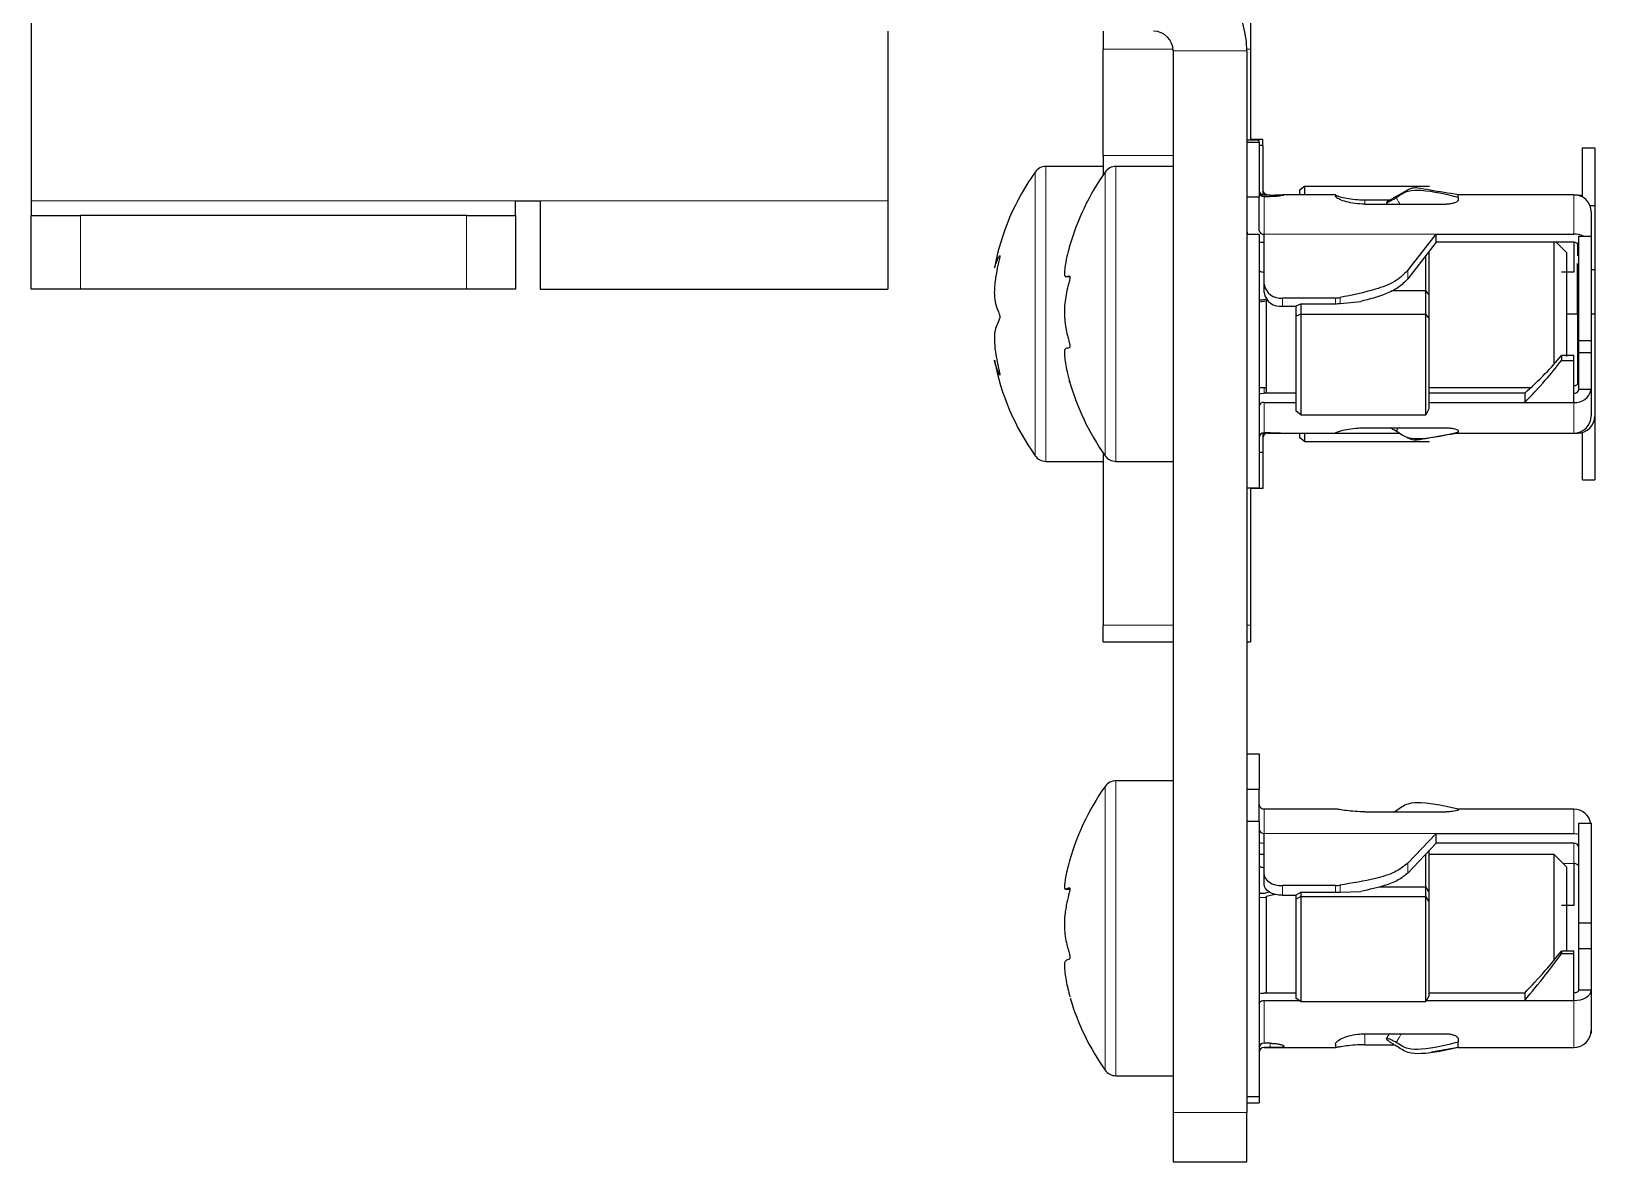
# Model space of a CAD drawing. Header units: millimetres. Extents: x -656 to 1253, y 650 to 1898.
# Drawn here: x 92.8 to 156.4, y 649.6 to 695.6 of the extents above; entities that cross this region are included whole.
import ezdxf

# ---------------------------------------------------------------- set-up
doc = ezdxf.new("R2010")
doc.units = ezdxf.units.MM

msp = doc.modelspace()

# ---------------------------------------------------------------- linework, layer by layer
at = {"color": 7, "linetype": 'Continuous', "lineweight": 25}
for p, q in [((92.835, 702.131), (92.835, 688.731)), ((142.435, 699.525), (142.435, 694.908)), ((127.685, 695.631), (127.685, 688.731)), ((136.435, 695.631), (136.435, 694.908)), ((136.435, 690.578), (136.435, 694.908)), ((139.285, 694.831), (139.285, 651.631)), ((142.285, 694.831), (142.285, 651.631)), ((142.435, 694.908), (142.435, 691.209)), ((142.285, 691.209), (142.785, 691.209)), ((142.285, 691.113), (142.785, 691.113)), ((142.935, 691.231), (142.435, 691.231)), ((142.785, 691.113), (142.785, 691.209)), ((142.785, 691.113), (142.785, 688.884)), ((142.935, 690.989), (142.785, 690.989)), ((142.935, 690.989), (142.935, 691.231)), ((142.935, 690.989), (142.935, 688.972)), ((155.935, 690.889), (156.435, 690.889)), ((155.935, 688.887), (155.935, 690.889)), ((156.435, 690.889), (156.435, 688.547)), ((136.435, 690.131), (134.11, 690.131)), ((136.435, 690.578), (136.435, 689.783)), ((139.285, 690.131), (136.96, 690.131)), ((142.785, 688.884), (142.285, 688.884)), ((142.785, 687.512), (142.785, 688.884)), ((143.235, 688.966), (142.985, 688.966)), ((143.235, 688.9), (142.985, 688.9)), ((143.135, 688.966), (143.135, 688.981)), ((143.135, 688.981), (143.194, 688.981)), ((145.885, 688.981), (143.752, 688.981)), ((143.785, 688.978), (143.785, 688.97)), ((144.435, 689.182), (144.635, 689.324)), ((144.435, 688.981), (144.435, 689.182)), ((144.635, 689.324), (144.635, 688.981)), ((144.635, 689.324), (149.72, 689.324)), ((145.885, 688.981), (145.885, 688.926)), ((148.813, 689.16), (148.361, 688.91)), ((155.585, 688.981), (150.885, 688.981)), ((150.885, 688.867), (150.885, 688.981)), ((150.885, 688.867), (150.885, 688.768)), ((155.585, 688.981), (155.735, 688.981)), ((92.835, 688.731), (92.835, 688.131)), ((112.535, 688.131), (112.535, 688.731)), ((112.535, 688.731), (113.535, 688.731)), ((113.535, 688.731), (113.535, 685.131)), ((127.685, 688.731), (127.685, 685.131)), ((147.085, 688.769), (148.116, 688.769)), ((147.085, 688.596), (150.385, 688.596)), ((147.958, 688.659), (147.958, 688.661)), ((147.958, 688.659), (147.993, 688.596)), ((156.233, 688.547), (156.435, 688.547)), ((156.285, 688.281), (156.285, 687.299)), ((156.435, 688.547), (156.435, 685.937)), ((92.835, 685.131), (92.835, 688.131)), ((92.835, 688.131), (94.835, 688.131)), ((110.535, 688.131), (94.835, 688.131)), ((110.535, 688.131), (112.535, 688.131)), ((112.535, 688.131), (112.535, 685.131)), ((142.785, 687.357), (142.285, 687.357)), ((142.785, 687.357), (142.785, 677.053)), ((142.985, 685.335), (142.985, 687.378)), ((148.83, 685.892), (149.985, 687.378)), ((149.985, 687.043), (148.83, 685.557)), ((149.985, 687.043), (149.985, 687.378)), ((149.985, 687.378), (155.585, 687.378)), ((155.585, 687.043), (149.985, 687.043)), ((154.785, 686.781), (154.785, 687.043)), ((155.285, 686.631), (154.873, 687.043)), ((155.785, 687.299), (156.285, 687.299)), ((155.785, 683.052), (155.785, 687.299)), ((156.285, 687.299), (156.285, 683.052)), ((149.57, 685.08), (149.57, 686.508)), ((149.685, 686.657), (149.685, 684.926)), ((154.785, 682.087), (154.785, 686.781)), ((155.285, 686.631), (155.285, 686.339)), ((155.285, 686.339), (155.285, 682.401)), ((134.935, 685.647), (135.08, 685.647)), ((155.585, 685.83), (155.085, 685.83)), ((156.285, 685.937), (156.435, 685.937)), ((156.435, 685.937), (156.435, 684.131)), ((94.835, 685.131), (92.835, 685.131)), ((110.535, 685.131), (94.835, 685.131)), ((112.535, 685.131), (110.535, 685.131)), ((113.535, 685.131), (127.685, 685.131)), ((142.985, 685), (142.985, 685.335)), ((148.194, 685.08), (149.57, 685.08)), ((149.57, 684.12), (149.57, 685.08)), ((149.685, 684.926), (149.57, 685.08)), ((142.785, 684.627), (143.085, 684.664)), ((143.085, 684.679), (143.129, 684.69)), ((143.085, 680.899), (143.085, 684.679)), ((145.886, 684.777), (143.735, 684.777)), ((143.735, 684.443), (144.285, 684.443)), ((144.285, 684.456), (144.485, 684.545)), ((144.285, 684.036), (144.285, 684.456)), ((144.485, 684.545), (144.485, 684.12)), ((144.485, 684.545), (145.886, 684.545)), ((146.081, 684.555), (146.921, 684.64)), ((149.685, 684.926), (149.685, 683.975)), ((144.485, 684.12), (144.285, 684.036)), ((144.285, 680.166), (144.285, 684.036)), ((144.485, 684.12), (144.485, 680.03)), ((144.485, 684.12), (149.57, 684.12)), ((149.57, 680.03), (149.57, 684.12)), ((149.685, 683.975), (149.57, 684.12)), ((149.685, 683.975), (149.685, 680.265)), ((155.285, 684.131), (155.735, 684.131)), ((155.735, 684.131), (155.785, 684.131)), ((156.285, 684.131), (156.435, 684.131)), ((156.435, 684.131), (156.435, 679.981)), ((155.085, 682.433), (155.085, 682.238)), ((155.585, 682.433), (155.085, 682.433)), ((155.585, 682.238), (155.585, 682.433)), ((155.785, 683.052), (156.285, 683.052)), ((155.785, 682.564), (155.785, 683.052)), ((155.785, 682.564), (156.285, 682.564)), ((155.785, 681.048), (155.785, 682.564)), ((156.285, 683.052), (156.285, 682.564)), ((156.285, 682.564), (156.285, 681.048)), ((155.085, 682.238), (155.585, 682.238)), ((142.785, 681.131), (143.085, 681.131)), ((144.285, 680.899), (142.985, 680.899)), ((142.985, 680.528), (144.285, 680.528)), ((149.685, 681.131), (153.827, 681.131)), ((153.585, 680.899), (149.685, 680.899)), ((149.685, 680.528), (153.585, 680.528)), ((153.585, 680.899), (153.585, 680.528)), ((153.585, 680.528), (155.585, 680.528)), ((156.285, 681.048), (155.785, 681.048)), ((156.285, 681.048), (156.285, 679.981)), ((144.485, 680.03), (144.285, 680.166)), ((144.485, 680.03), (149.57, 680.03)), ((149.685, 680.265), (149.57, 680.03)), ((156.435, 679.981), (156.435, 677.373)), ((142.935, 679.29), (142.935, 678.498)), ((143.235, 679.296), (142.985, 679.296)), ((143.135, 679.281), (143.752, 679.281)), ((143.752, 679.281), (145.885, 679.281)), ((144.435, 679.081), (144.435, 679.281)), ((144.635, 679.281), (144.635, 678.938)), ((145.885, 679.287), (145.885, 679.281)), ((145.885, 679.281), (148.49, 679.281)), ((147.085, 679.494), (150.385, 679.494)), ((150.885, 679.372), (150.885, 679.312)), ((150.885, 679.281), (150.885, 679.312)), ((150.885, 679.281), (155.585, 679.281)), ((155.585, 679.281), (155.735, 679.281)), ((155.935, 677.373), (155.935, 679.31)), ((144.635, 678.938), (144.435, 679.081)), ((144.635, 678.938), (149.72, 678.938)), ((134.11, 678.131), (136.435, 678.131)), ((136.435, 678.48), (136.435, 671.461)), ((136.96, 678.131), (139.285, 678.131)), ((142.785, 678.498), (142.935, 678.498)), ((142.935, 678.498), (142.935, 677.031)), ((155.935, 677.373), (156.435, 677.373)), ((142.285, 677.053), (142.785, 677.053)), ((142.435, 677.053), (142.435, 671.461)), ((142.935, 677.031), (142.435, 677.031)), ((136.435, 670.791), (136.435, 671.461)), ((142.435, 671.461), (142.435, 670.791)), ((136.435, 670.791), (139.285, 670.791)), ((142.285, 670.791), (142.435, 670.791)), ((142.285, 666.231), (142.785, 666.231)), ((142.785, 666.231), (142.785, 664.78)), ((139.285, 665.131), (136.96, 665.131)), ((142.785, 664.78), (142.285, 664.78)), ((142.785, 663.474), (142.785, 664.78)), ((142.785, 663.474), (142.285, 663.474)), ((142.785, 663.474), (142.785, 652.28)), ((143.279, 663.981), (142.985, 663.981)), ((145.905, 663.981), (143.279, 663.981)), ((147.085, 663.87), (150.385, 663.87)), ((155.585, 663.981), (150.885, 663.981)), ((150.885, 663.979), (150.885, 663.981)), ((150.885, 663.979), (150.885, 663.951)), ((155.785, 663.402), (156.285, 663.402)), ((155.785, 659.354), (155.785, 663.402)), ((156.285, 663.402), (156.285, 659.354)), ((142.985, 661.324), (142.985, 662.99)), ((148.83, 661.778), (149.985, 662.99)), ((149.985, 662.592), (149.985, 662.99)), ((149.985, 662.99), (155.585, 662.99)), ((142.985, 662.131), (142.785, 662.131)), ((149.985, 662.592), (148.83, 661.38)), ((149.57, 660.814), (149.57, 662.156)), ((149.685, 662.277), (149.685, 660.63)), ((154.785, 662.131), (149.685, 662.131)), ((155.585, 662.592), (149.985, 662.592)), ((155.285, 661.631), (154.785, 662.131)), ((154.785, 659.389), (154.785, 662.131)), ((155.285, 661.631), (155.285, 659.346)), ((142.985, 660.926), (142.985, 661.324)), ((145.886, 660.869), (143.735, 660.869)), ((147.657, 660.814), (149.57, 660.814)), ((149.57, 660.419), (149.57, 660.814)), ((149.685, 660.63), (149.57, 660.814)), ((134.908, 660.72), (135.063, 660.72)), ((142.785, 660.379), (143.085, 660.398)), ((143.085, 660.432), (143.425, 660.515)), ((143.085, 656.496), (143.085, 660.432)), ((143.735, 660.472), (144.285, 660.472)), ((144.285, 660.488), (144.485, 660.594)), ((144.285, 660.315), (144.285, 660.488)), ((144.485, 660.419), (144.285, 660.315)), ((144.285, 656.279), (144.285, 660.315)), ((144.485, 660.594), (144.485, 660.419)), ((144.485, 660.594), (145.886, 660.594)), ((144.485, 660.419), (144.485, 656.153)), ((144.485, 660.419), (149.57, 660.419)), ((146.081, 660.597), (146.921, 660.633)), ((149.57, 656.153), (149.57, 660.419)), ((149.685, 660.239), (149.57, 660.419)), ((149.685, 660.63), (149.685, 660.239)), ((149.685, 660.239), (149.685, 656.371)), ((155.585, 660.057), (155.085, 660.057)), ((154.785, 657.824), (154.785, 659.389)), ((155.285, 659.346), (155.285, 658.192)), ((155.785, 659.354), (156.285, 659.354)), ((155.785, 658.304), (155.785, 659.354)), ((156.285, 659.354), (156.285, 658.304)), ((155.785, 658.304), (156.285, 658.304)), ((155.785, 656.617), (155.785, 658.304)), ((156.285, 658.304), (156.285, 656.617)), ((155.085, 658.205), (155.085, 658.099)), ((155.585, 658.205), (155.085, 658.205)), ((155.085, 658.099), (155.585, 658.099)), ((155.585, 658.099), (155.585, 658.205)), ((144.285, 656.496), (142.985, 656.496)), ((149.685, 656.371), (149.57, 656.153)), ((153.585, 656.496), (149.685, 656.496)), ((153.585, 656.496), (153.585, 656.193)), ((156.285, 656.617), (155.785, 656.617)), ((156.285, 656.617), (156.285, 654.981)), ((142.985, 656.193), (144.422, 656.193)), ((144.485, 656.153), (144.285, 656.279)), ((144.485, 656.153), (149.57, 656.153)), ((149.591, 656.193), (153.585, 656.193)), ((153.585, 656.193), (155.585, 656.193)), ((143.235, 654.451), (142.985, 654.451)), ((147.085, 654.838), (150.385, 654.838)), ((147.958, 654.634), (147.958, 654.64)), ((148.067, 654.838), (147.959, 654.644)), ((150.885, 654.628), (150.885, 654.498)), ((150.885, 654.281), (150.885, 654.498)), ((156.275, 654.86), (156.285, 654.86)), ((156.285, 654.981), (156.285, 654.86)), ((142.985, 654.281), (143.279, 654.281)), ((143.235, 654.281), (142.985, 654.281)), ((143.279, 654.281), (145.905, 654.281)), ((143.785, 654.337), (143.785, 654.315)), ((145.885, 654.413), (145.885, 654.284)), ((147.085, 654.392), (148.281, 654.392)), ((149.793, 654.104), (150.885, 654.292)), ((150.885, 654.281), (155.585, 654.281)), ((136.96, 653.131), (139.285, 653.131)), ((142.285, 652.28), (142.785, 652.28)), ((142.285, 652.031), (142.785, 652.031)), ((142.785, 652.28), (142.785, 652.031)), ((139.285, 651.631), (139.285, 649.631)), ((142.285, 649.631), (142.285, 651.631)), ((139.285, 649.631), (142.285, 649.631))]:
    msp.add_line(p, q, dxfattribs=at)
at = {"color": 8, "linetype": 'Continuous', "lineweight": 18}
for p, q in [((136.435, 694.908), (139.281, 694.908)), ((139.285, 694.831), (142.285, 694.831)), ((142.284, 694.908), (142.435, 694.908)), ((134.11, 690.125), (134.11, 690.131)), ((134.11, 678.131), (134.11, 690.125)), ((139.285, 690.578), (136.435, 690.578)), ((136.96, 678.131), (136.96, 690.131)), ((133.669, 689.897), (133.669, 689.903)), ((133.669, 678.36), (133.669, 689.897)), ((136.519, 678.36), (136.519, 689.903)), ((142.985, 688.9), (142.985, 687.378)), ((143.235, 688.9), (143.235, 688.966)), ((155.585, 687.378), (155.585, 688.981)), ((92.835, 688.731), (112.535, 688.731)), ((113.535, 688.731), (127.685, 688.731)), ((147.085, 688.769), (147.085, 688.596)), ((94.835, 688.131), (94.835, 685.131)), ((110.535, 685.131), (110.535, 688.131)), ((142.985, 687.378), (149.985, 687.378)), ((155.735, 686.49), (155.735, 686.998)), ((148.83, 685.557), (148.83, 685.892)), ((143.735, 684.777), (143.735, 684.443)), ((145.886, 684.545), (145.886, 684.777)), ((146.081, 684.797), (146.081, 684.555)), ((155.735, 681.265), (155.735, 684.131)), ((155.585, 680.899), (155.585, 681.219)), ((142.985, 681.131), (142.985, 680.899)), ((142.985, 680.528), (142.985, 679.296)), ((155.585, 679.281), (155.585, 680.528)), ((143.135, 679.296), (143.135, 679.281)), ((155.735, 679.281), (155.735, 679.297)), ((136.435, 671.461), (139.285, 671.461)), ((142.285, 671.461), (142.435, 671.461)), ((136.519, 653.36), (136.519, 664.903)), ((136.96, 653.131), (136.96, 665.131)), ((142.985, 663.981), (142.985, 662.99)), ((148.361, 663.916), (148.388, 663.87)), ((155.585, 662.99), (155.585, 663.981)), ((142.985, 662.99), (149.985, 662.99)), ((155.585, 661.767), (155.585, 662.592)), ((148.83, 661.38), (148.83, 661.778)), ((155.585, 661.767), (155.15, 661.767)), ((143.735, 660.869), (143.735, 660.472)), ((145.886, 660.594), (145.886, 660.869)), ((146.081, 660.885), (146.081, 660.597)), ((142.985, 656.193), (142.985, 654.451)), ((155.585, 654.281), (155.585, 656.193)), ((143.235, 654.281), (143.235, 654.451)), ((147.085, 654.838), (147.085, 654.392)), ((142.285, 651.631), (139.285, 651.631))]:
    msp.add_line(p, q, dxfattribs=at)
at = {"color": 7, "linetype": 'Continuous', "lineweight": 25, "flags": 128}
for points in [[(155.735, 688.981), (155.872, 688.968), (155.935, 688.952)], [(142.285, 687.512), (142.299, 687.42), (142.324, 687.357)], [(142.785, 687.063), (142.848, 687.052), (142.985, 687.043)], [(142.785, 680.878), (142.848, 680.889), (142.985, 680.899)], [(155.585, 662.99), (155.722, 662.979), (155.785, 662.967)], [(142.785, 662.615), (142.848, 662.603), (142.985, 662.592)], [(155.785, 661.645), (155.781, 661.669), (155.77, 661.692), (155.751, 661.713), (155.726, 661.731), (155.696, 661.746), (155.662, 661.757), (155.624, 661.764), (155.585, 661.767)], [(142.985, 661.324), (142.999, 661.235), (143.042, 661.15), (143.111, 661.071), (143.205, 661.003), (143.318, 660.946), (143.448, 660.904), (143.589, 660.878), (143.735, 660.869)], [(143.735, 660.472), (143.589, 660.48), (143.448, 660.506), (143.318, 660.548), (143.205, 660.605), (143.111, 660.674), (143.042, 660.752), (142.999, 660.837), (142.985, 660.926)], [(142.785, 656.478), (142.848, 656.488), (142.985, 656.496)], [(155.585, 656.193), (155.722, 656.201), (155.853, 656.225), (155.974, 656.264), (156.08, 656.317), (156.167, 656.381), (156.232, 656.455), (156.272, 656.534), (156.285, 656.617)], [(155.785, 656.617), (155.781, 656.593), (155.77, 656.571), (155.751, 656.55), (155.726, 656.531), (155.696, 656.516), (155.662, 656.505), (155.624, 656.498), (155.585, 656.496)], [(142.785, 656.072), (142.789, 656.095), (142.8, 656.118), (142.819, 656.139), (142.844, 656.157), (142.874, 656.173), (142.909, 656.184), (142.946, 656.191), (142.985, 656.193)]]:
    msp.add_lwpolyline(points, dxfattribs=at)
at = {"color": 7, "linetype": 'Continuous', "lineweight": 25}
for centre, radius, start, end in [((138.485, 694.831), 3.8, 0, 90), ((138.485, 694.831), 0.8, 0, 90), ((134.11, 689.591), 0.54, 90, 144.74847), ((136.96, 689.591), 0.54, 90, 144.74847), ((141.835, 684.131), 10, 144.74847, 169.13664), ((144.685, 684.131), 10, 144.74847, 164.2164), ((142.985, 689.166), 0.2, 180.08935, 270.08907), ((142.983, 689.099), 0.198, 180.48602, 270.47792), ((143.135, 689.181), 0.2, 180, 270), ((155.585, 688.281), 0.7, 0, 90), ((142.957, 687.553), 0.177, 193.44863, 278.95624), ((155.592, 686.416), 0.962, 66.6447, 90.4317), ((155.613, 686.868), 0.177, 13.44863, 98.95624), ((143.651, 685.448), 0.676, 189.63694, 277.14426), ((143.651, 685.113), 0.676, 189.63694, 277.14426), ((145.887, 685.773), 0.996, 269.96573, 281.24283), ((141.835, 684.131), 10, 190.82426, 215.25153), ((144.685, 684.131), 10, 195.76708, 215.25153), ((155.613, 681.394), 0.177, 261.04376, 346.55137), ((142.963, 680.349), 0.18, 82.85574, 170.36306), ((155.663, 681.154), 0.63, 262.85574, 350.36306), ((155.607, 681.078), 0.18, 262.85574, 350.36306), ((155.585, 679.981), 0.7, 270, 0), ((155.735, 679.981), 0.7, 270, 0), ((142.985, 679.097), 0.2, 89.91093, 179.91065), ((143.135, 679.081), 0.2, 90, 180), ((134.11, 678.671), 0.54, 215.25153, 270), ((136.96, 678.671), 0.54, 215.25153, 270), ((144.685, 659.131), 10, 144.74847, 165.35216), ((136.96, 664.591), 0.54, 90, 144.74847), ((142.985, 664.181), 0.2, 180.0002, 270.0002), ((155.585, 663.281), 0.7, 9.94909, 90), ((142.967, 663.172), 0.183, 187.23659, 275.7518), ((155.603, 662.41), 0.183, 7.23659, 95.7518), ((145.887, 662.084), 1.214, 269.96029, 279.18959), ((144.685, 659.131), 10, 196.54426, 215.25153), ((142.982, 654.255), 0.197, 88.99664, 178.9602), ((155.585, 654.981), 0.7, 270, 0), ((142.985, 654.081), 0.2, 89.9998, 179.9998), ((136.96, 653.671), 0.54, 215.25153, 270)]:
    msp.add_arc(centre, radius, start, end, dxfattribs=at)
for centre, ratio in [((145.886, 684.813), 0.356453), ((145.886, 660.704), 0.14648)]:
    msp.add_ellipse(centre, major_axis=(0.75, 0), ratio=ratio, start_param=4.712389, end_param=4.975032, dxfattribs=at)
for points, knots in [([(143.235, 688.966), (143.297, 688.967), (143.421, 688.968), (143.585, 688.974), (143.71, 688.98), (143.776, 688.982), (143.782, 688.979), (143.785, 688.978)], [0, 0, 0, 0, 0.2143929, 0.4287887, 0.6430611, 0.8568545, 1, 1, 1, 1]), ([(143.785, 688.97), (143.779, 688.965), (143.767, 688.955), (143.673, 688.933), (143.534, 688.914), (143.379, 688.902), (143.276, 688.901), (143.235, 688.9)], [0, 0, 0, 0, 0.214305, 0.42865, 0.642279, 0.856223, 1, 1, 1, 1]), ([(145.885, 688.976), (145.897, 688.966), (145.922, 688.947), (146.122, 688.883), (146.42, 688.819), (146.758, 688.776), (146.988, 688.771), (147.085, 688.769)], [0, 0, 0, 0, 0.212833, 0.42585, 0.635542, 0.846587, 1, 1, 1, 1]), ([(147.085, 688.596), (146.95, 688.602), (146.681, 688.612), (146.321, 688.689), (146.052, 688.785), (145.906, 688.872), (145.891, 688.91), (145.885, 688.926)], [0, 0, 0, 0, 0.213238, 0.42649, 0.63916, 0.849598, 1, 1, 1, 1]), ([(148.361, 688.91), (148.313, 688.883), (148.215, 688.828), (148.09, 688.754), (148, 688.697), (147.962, 688.669), (147.959, 688.663), (147.958, 688.661)], [0, 0, 0, 0, 0.225867, 0.451734, 0.677598, 0.903479, 1, 1, 1, 1]), ([(147.958, 688.659), (147.963, 688.659), (147.972, 688.658), (148.048, 688.693), (148.159, 688.748), (148.271, 688.807), (148.34, 688.845), (148.361, 688.856)], [0, 0, 0, 0, 0.225883, 0.451767, 0.67765, 0.903524, 1, 1, 1, 1]), ([(150.885, 688.867), (150.386, 688.989), (149.715, 689.154), (148.821, 689.166), (148.516, 688.961), (148.361, 688.856)], [0, 0, 0, 0, 0.587693, 0.790818, 1, 1, 1, 1]), ([(150.885, 688.981), (150.498, 689.038), (149.937, 689.12), (149.328, 689.248), (148.996, 689.265), (148.855, 689.185), (148.785, 689.144)], [0, 0, 0, 0, 0.53039, 0.769058, 0.884473, 1, 1, 1, 1]), ([(150.885, 688.768), (150.88, 688.751), (150.869, 688.717), (150.783, 688.665), (150.657, 688.623), (150.516, 688.6), (150.423, 688.597), (150.385, 688.596)], [0, 0, 0, 0, 0.2143729, 0.4287785, 0.6425919, 0.8566662, 1, 1, 1, 1]), ([(155.585, 687.043), (155.585, 686.887), (155.585, 686.528), (155.585, 686.082), (155.585, 685.83)], [0, 0, 0, 0, 0.433451, 1, 1, 1, 1]), ([(132.015, 686.013), (132.014, 686.007), (132.012, 685.988), (132.074, 686.175), (132.154, 686.377), (132.212, 686.486), (132.228, 686.505), (132.234, 686.502), (132.236, 686.491), (132.234, 686.469), (132.225, 686.418), (132.18, 686.214), (132.098, 685.848), (132.029, 685.392), (132.004, 684.987), (132.029, 684.628), (132.101, 684.389), (132.182, 684.206), (132.22, 684.106), (132.232, 684.051), (132.235, 684.021), (132.235, 683.996), (132.233, 683.968), (132.222, 683.917), (132.166, 683.781), (132.074, 683.62), (132.008, 683.335), (132.012, 682.911), (132.069, 682.444), (132.147, 682.06), (132.206, 681.801), (132.227, 681.707), (132.234, 681.659), (132.235, 681.643), (132.234, 681.636), (132.226, 681.639), (132.184, 681.718), (132.103, 681.935), (132.031, 682.176), (132.018, 682.232), (132.014, 682.251)], [0, 0, 0, 0, 0.031606, 0.08599, 0.146926, 0.162165, 0.169821, 0.172902, 0.176017, 0.178677, 0.182699, 0.194136, 0.245481, 0.30493, 0.341521, 0.378321, 0.450036, 0.485425, 0.500034, 0.504619, 0.507564, 0.510071, 0.512573, 0.517012, 0.53072, 0.594642, 0.659092, 0.697147, 0.750509, 0.809821, 0.823325, 0.836953, 0.840019, 0.842585, 0.845154, 0.849068, 0.859852, 0.907936, 0.969401, 1, 1, 1, 1]), ([(135.063, 686.855), (135.062, 686.85), (135.031, 686.742), (134.951, 686.424), (134.882, 686.054), (134.854, 685.771), (134.879, 685.618), (134.959, 685.655), (135.042, 685.677), (135.071, 685.669), (135.082, 685.648), (135.085, 685.627), (135.085, 685.603), (135.081, 685.567), (135.064, 685.474), (134.983, 685.169), (134.897, 684.788), (134.854, 684.277), (134.873, 683.772), (134.946, 683.408), (135.019, 683.128), (135.046, 683.024), (135.065, 682.946), (135.078, 682.888), (135.084, 682.844), (135.085, 682.826), (135.085, 682.818)], [0, 0, 0, 0, 0.00365, 0.077461, 0.171814, 0.228586, 0.285766, 0.416114, 0.454923, 0.474397, 0.482246, 0.486516, 0.490821, 0.495681, 0.504404, 0.537695, 0.669138, 0.731239, 0.794134, 0.916194, 0.946326, 0.965487, 0.978097, 0.99078, 0.995843, 1, 1, 1, 1]), ([(142.785, 685.896), (142.786, 685.891), (142.788, 685.88), (142.805, 685.864), (142.842, 685.846), (142.912, 685.836), (142.96, 685.828), (142.985, 685.824)], [0, 0, 0, 0, 0.1953018, 0.3775407, 0.5389091, 0.7613833, 1, 1, 1, 1]), ([(148.83, 685.892), (148.661, 685.732), (148.311, 685.401), (147.328, 685.051), (146.565, 684.895), (146.081, 684.797)], [0, 0, 0, 0, 0.254027, 0.526591, 1, 1, 1, 1]), ([(155.735, 684.131), (155.735, 684.526), (155.735, 685.23), (155.735, 685.89), (155.735, 686.181)], [0, 0, 0, 0, 0.559866, 1, 1, 1, 1]), ([(148.83, 685.557), (148.71, 685.434), (148.466, 685.184), (147.802, 684.868), (147.262, 684.728), (146.921, 684.64)], [0, 0, 0, 0, 0.261809, 0.533628, 1, 1, 1, 1]), ([(142.785, 684.733), (142.786, 684.728), (142.788, 684.718), (142.805, 684.707), (142.843, 684.699), (142.919, 684.706), (143.001, 684.716), (143.058, 684.73), (143.088, 684.738)], [0, 0, 0, 0, 0.1468126, 0.2838054, 0.4051095, 0.587871, 0.7831577, 1, 1, 1, 1]), ([(135.085, 682.818), (135.085, 682.811), (135.084, 682.794), (135.075, 682.766), (135.033, 682.73), (134.952, 682.748), (134.883, 682.72), (134.854, 682.589), (134.877, 682.261), (134.953, 681.854), (135.034, 681.524), (135.066, 681.403), (135.08, 681.352), (135.085, 681.335), (135.085, 681.332), (135.083, 681.339), (135.076, 681.363), (135.068, 681.392), (135.062, 681.411)], [0, 0, 0, 0, 0.008099, 0.019489, 0.051051, 0.192127, 0.359973, 0.466272, 0.57344, 0.807079, 0.883862, 0.922338, 0.941681, 0.950032, 0.95847, 0.965715, 0.978482, 1, 1, 1, 1]), ([(153.585, 680.899), (153.865, 681.155), (154.365, 681.613), (154.865, 682.182), (155.085, 682.433)], [0, 0, 0, 0, 0.559868, 1, 1, 1, 1]), ([(153.585, 680.528), (153.865, 680.817), (154.365, 681.333), (154.865, 681.961), (155.085, 682.238)], [0, 0, 0, 0, 0.559911, 1, 1, 1, 1]), ([(155.585, 680.528), (155.585, 680.817), (155.585, 681.333), (155.585, 681.961), (155.585, 682.238)], [0, 0, 0, 0, 0.559866, 1, 1, 1, 1]), ([(143.235, 679.296), (143.297, 679.296), (143.421, 679.295), (143.584, 679.288), (143.703, 679.282), (143.738, 679.282), (143.752, 679.282)], [0, 0, 0, 0, 0.268337, 0.536678, 0.804865, 1, 1, 1, 1]), ([(145.885, 679.287), (145.897, 679.296), (145.922, 679.316), (146.122, 679.379), (146.42, 679.444), (146.758, 679.487), (146.988, 679.492), (147.085, 679.494)], [0, 0, 0, 0, 0.212833, 0.42585, 0.635542, 0.846587, 1, 1, 1, 1]), ([(148.361, 679.352), (148.312, 679.38), (148.221, 679.43), (148.149, 679.474), (148.116, 679.494)], [0, 0, 0, 0, 0.54387, 1, 1, 1, 1]), ([(150.885, 679.312), (150.386, 679.193), (149.715, 679.033), (148.821, 679.037), (148.516, 679.246), (148.361, 679.352)], [0, 0, 0, 0, 0.587693, 0.790818, 1, 1, 1, 1]), ([(148.785, 679.118), (148.845, 679.083), (148.934, 679.032), (149.08, 679.001), (149.315, 679.01), (149.915, 679.144), (150.485, 679.225), (150.885, 679.281)], [0, 0, 0, 0, 0.113251, 0.16898, 0.224646, 0.455828, 1, 1, 1, 1]), ([(150.385, 679.494), (150.441, 679.492), (150.554, 679.489), (150.703, 679.464), (150.816, 679.431), (150.876, 679.398), (150.883, 679.379), (150.885, 679.372)], [0, 0, 0, 0, 0.2144453, 0.4288931, 0.6432387, 0.8571881, 1, 1, 1, 1]), ([(150.885, 663.979), (150.386, 664.095), (149.715, 664.25), (148.821, 664.234), (148.516, 664.023), (148.361, 663.916)], [0, 0, 0, 0, 0.587693, 0.790818, 1, 1, 1, 1]), ([(147.085, 663.87), (146.95, 663.873), (146.681, 663.879), (146.321, 663.919), (146.054, 663.959), (145.923, 663.982), (145.908, 663.98), (145.905, 663.979)], [0, 0, 0, 0, 0.2348136, 0.4696429, 0.703831, 0.935562, 1, 1, 1, 1]), ([(148.281, 663.87), (148.287, 663.874), (148.312, 663.889), (148.34, 663.905), (148.361, 663.916)], [0, 0, 0, 0, 0.235419, 1, 1, 1, 1]), ([(150.885, 663.951), (150.88, 663.944), (150.869, 663.931), (150.783, 663.906), (150.657, 663.885), (150.516, 663.872), (150.423, 663.871), (150.385, 663.87)], [0, 0, 0, 0, 0.214373, 0.428779, 0.642592, 0.856666, 1, 1, 1, 1]), ([(135.014, 661.662), (134.985, 661.55), (134.915, 661.277), (134.858, 660.916), (134.862, 660.719), (134.919, 660.71), (134.997, 660.768), (135.056, 660.784), (135.077, 660.781), (135.084, 660.753), (135.085, 660.734), (135.084, 660.707), (135.076, 660.654), (135.034, 660.469), (134.952, 660.153), (134.881, 659.739), (134.854, 659.315), (134.879, 658.828), (134.959, 658.464), (135.042, 658.166), (135.071, 658.051), (135.082, 657.989), (135.085, 657.956), (135.085, 657.931), (135.081, 657.906), (135.064, 657.868), (134.983, 657.837), (134.897, 657.832), (134.854, 657.667), (134.873, 657.318), (134.946, 656.917), (135.019, 656.606), (135.046, 656.496), (135.065, 656.42), (135.078, 656.373), (135.084, 656.347), (135.085, 656.343), (135.085, 656.342)], [0, 0, 0, 0, 0.046233, 0.113467, 0.153166, 0.208832, 0.270707, 0.284793, 0.299011, 0.302209, 0.304886, 0.307566, 0.311648, 0.322899, 0.373059, 0.43718, 0.475761, 0.514619, 0.603202, 0.629576, 0.64281, 0.648144, 0.651045, 0.653971, 0.657274, 0.663202, 0.685826, 0.775152, 0.817355, 0.860097, 0.943047, 0.963524, 0.976545, 0.985115, 0.993735, 0.997175, 1, 1, 1, 1]), ([(142.785, 661.703), (142.786, 661.694), (142.788, 661.677), (142.805, 661.652), (142.842, 661.625), (142.912, 661.614), (142.96, 661.606), (142.985, 661.602)], [0, 0, 0, 0, 0.1953018, 0.3775407, 0.5389091, 0.7613833, 1, 1, 1, 1]), ([(148.83, 661.778), (148.661, 661.648), (148.311, 661.378), (147.328, 661.093), (146.565, 660.966), (146.081, 660.885)], [0, 0, 0, 0, 0.2540266, 0.5265912, 1, 1, 1, 1]), ([(155.585, 661.767), (155.585, 661.469), (155.585, 660.938), (155.585, 660.326), (155.585, 660.057)], [0, 0, 0, 0, 0.5597848, 1, 1, 1, 1]), ([(148.83, 661.38), (148.71, 661.28), (148.466, 661.076), (147.802, 660.819), (147.262, 660.705), (146.921, 660.633)], [0, 0, 0, 0, 0.261809, 0.533628, 1, 1, 1, 1]), ([(142.785, 660.615), (142.786, 660.607), (142.788, 660.59), (142.805, 660.569), (142.843, 660.551), (142.919, 660.556), (143.038, 660.569), (143.133, 660.592), (143.2, 660.608)], [0, 0, 0, 0, 0.115696, 0.223653, 0.319247, 0.463273, 0.617169, 1, 1, 1, 1]), ([(153.585, 656.496), (153.865, 656.793), (154.365, 657.324), (154.865, 657.936), (155.085, 658.205)], [0, 0, 0, 0, 0.559868, 1, 1, 1, 1]), ([(153.585, 656.193), (153.865, 656.527), (154.365, 657.124), (154.865, 657.801), (155.085, 658.099)], [0, 0, 0, 0, 0.559911, 1, 1, 1, 1]), ([(155.585, 656.193), (155.585, 656.527), (155.585, 657.124), (155.585, 657.801), (155.585, 658.099)], [0, 0, 0, 0, 0.559866, 1, 1, 1, 1]), ([(143.235, 654.451), (143.297, 654.45), (143.421, 654.446), (143.585, 654.422), (143.71, 654.39), (143.776, 654.36), (143.782, 654.344), (143.785, 654.337)], [0, 0, 0, 0, 0.214393, 0.428789, 0.643061, 0.856854, 1, 1, 1, 1]), ([(145.885, 654.413), (145.897, 654.447), (145.922, 654.516), (146.122, 654.645), (146.42, 654.757), (146.758, 654.827), (146.988, 654.834), (147.085, 654.838)], [0, 0, 0, 0, 0.212833, 0.42585, 0.635542, 0.846587, 1, 1, 1, 1]), ([(148.361, 654.485), (148.313, 654.511), (148.215, 654.561), (148.09, 654.616), (148, 654.648), (147.962, 654.651), (147.959, 654.642), (147.958, 654.64)], [0, 0, 0, 0, 0.225867, 0.4517344, 0.6775983, 0.9034793, 1, 1, 1, 1]), ([(147.958, 654.634), (147.963, 654.624), (147.972, 654.604), (148.048, 654.542), (148.159, 654.466), (148.271, 654.397), (148.34, 654.358), (148.361, 654.346)], [0, 0, 0, 0, 0.225883, 0.451767, 0.67765, 0.903524, 1, 1, 1, 1]), ([(150.885, 654.498), (150.386, 654.374), (149.715, 654.207), (148.821, 654.182), (148.516, 654.383), (148.361, 654.485)], [0, 0, 0, 0, 0.5876932, 0.7908183, 1, 1, 1, 1]), ([(150.385, 654.838), (150.441, 654.835), (150.554, 654.83), (150.703, 654.79), (150.816, 654.735), (150.876, 654.677), (150.883, 654.642), (150.885, 654.628)], [0, 0, 0, 0, 0.2144453, 0.4288931, 0.6432387, 0.8571881, 1, 1, 1, 1]), ([(143.785, 654.315), (143.779, 654.308), (143.767, 654.295), (143.673, 654.285), (143.534, 654.282), (143.379, 654.281), (143.276, 654.281), (143.235, 654.281)], [0, 0, 0, 0, 0.2143054, 0.4286504, 0.6422794, 0.8562229, 1, 1, 1, 1]), ([(147.085, 654.392), (146.95, 654.389), (146.681, 654.384), (146.321, 654.344), (146.052, 654.302), (145.906, 654.278), (145.891, 654.283), (145.885, 654.284)], [0, 0, 0, 0, 0.213238, 0.42649, 0.63916, 0.849598, 1, 1, 1, 1]), ([(150.885, 654.284), (150.386, 654.168), (149.715, 654.012), (148.821, 654.029), (148.516, 654.239), (148.361, 654.346)], [0, 0, 0, 0, 0.587693, 0.790818, 1, 1, 1, 1])]:
    msp.add_open_spline(points, degree=3, knots=knots, dxfattribs=at)
at = {"color": 8, "linetype": 'Continuous', "lineweight": 18}
for points, knots in [([(148.361, 688.856), (148.403, 688.783), (148.453, 688.697), (148.502, 688.61), (148.51, 688.596)], [0, 0, 0, 0, 0.842756, 1, 1, 1, 1]), ([(148.442, 679.494), (148.431, 679.474), (148.404, 679.427), (148.377, 679.38), (148.361, 679.352)], [0, 0, 0, 0, 0.415393, 1, 1, 1, 1]), ([(148.565, 654.838), (148.56, 654.829), (148.534, 654.784), (148.482, 654.694), (148.419, 654.585), (148.377, 654.513), (148.361, 654.485)], [0, 0, 0, 0, 0.073986, 0.383014, 0.76733, 1, 1, 1, 1])]:
    msp.add_open_spline(points, degree=3, knots=knots, dxfattribs=at)

doc.saveas('drawing.dxf')
